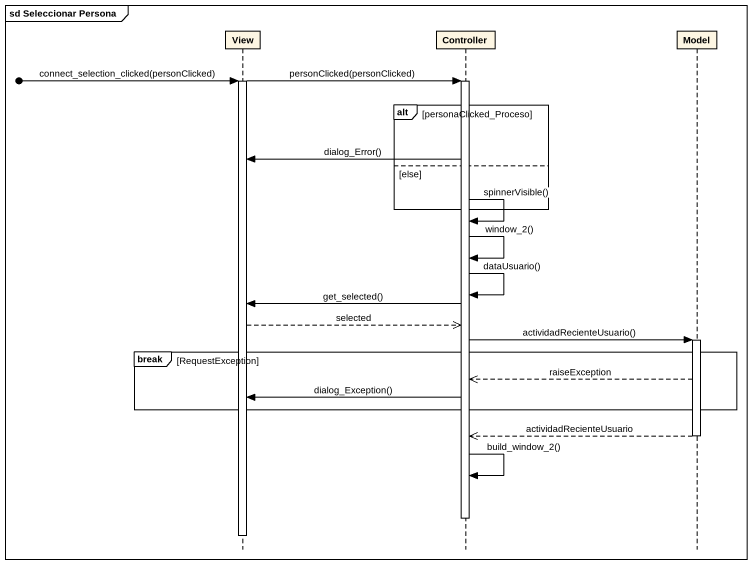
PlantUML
@startuml
mainframe sd Seleccionar Persona
hide footbox
participant View
participant Controller
participant Model

View -> Controller : personClicked(personClicked)
[o-> View : connect_selection_clicked(personClicked)
activate View
activate Controller
alt personaClicked_Proceso
  Controller -> View : dialog_Error()
else else
end
Controller -> Controller : spinnerVisible()
Controller -> Controller : window_2()
Controller -> Controller : dataUsuario()
Controller -> View : get_selected()
View -->> Controller : selected
Controller -> Model : actividadRecienteUsuario()
activate Model
break RequestException
  Model -->> Controller : raiseException
  Controller -> View : dialog_Exception()
end
Model -->> Controller : actividadRecienteUsuario
deactivate Model
Controller -> Controller : build_window_2()
deactivate Controller
deactivate View
@enduml
